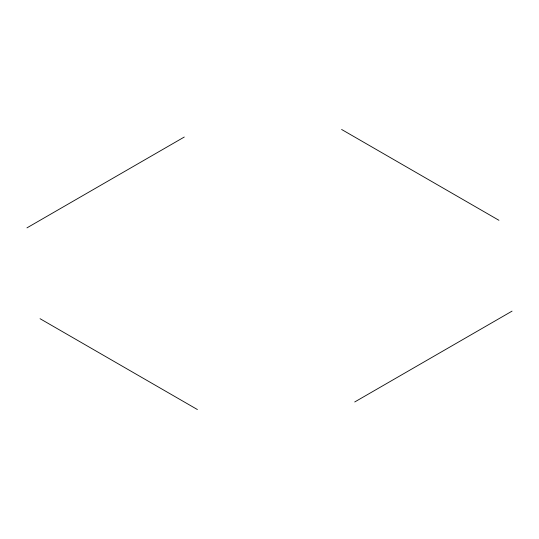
<?xml version="1.0" encoding="UTF-8"?>
<svg xmlns="http://www.w3.org/2000/svg" width="539" height="539" viewBox="0 0 539 539"><rect width="100%" height="100%" fill="white"/><g stroke="black" fill="none" stroke-linecap="round" stroke-linejoin="round"><path stroke-width="0.81" d="M26.95 227.869L184.277 137.034M354.723 401.966L512.05 311.131M341.611 129.468L498.939 220.296M40.061 318.704L197.389 409.532"/></g></svg>
